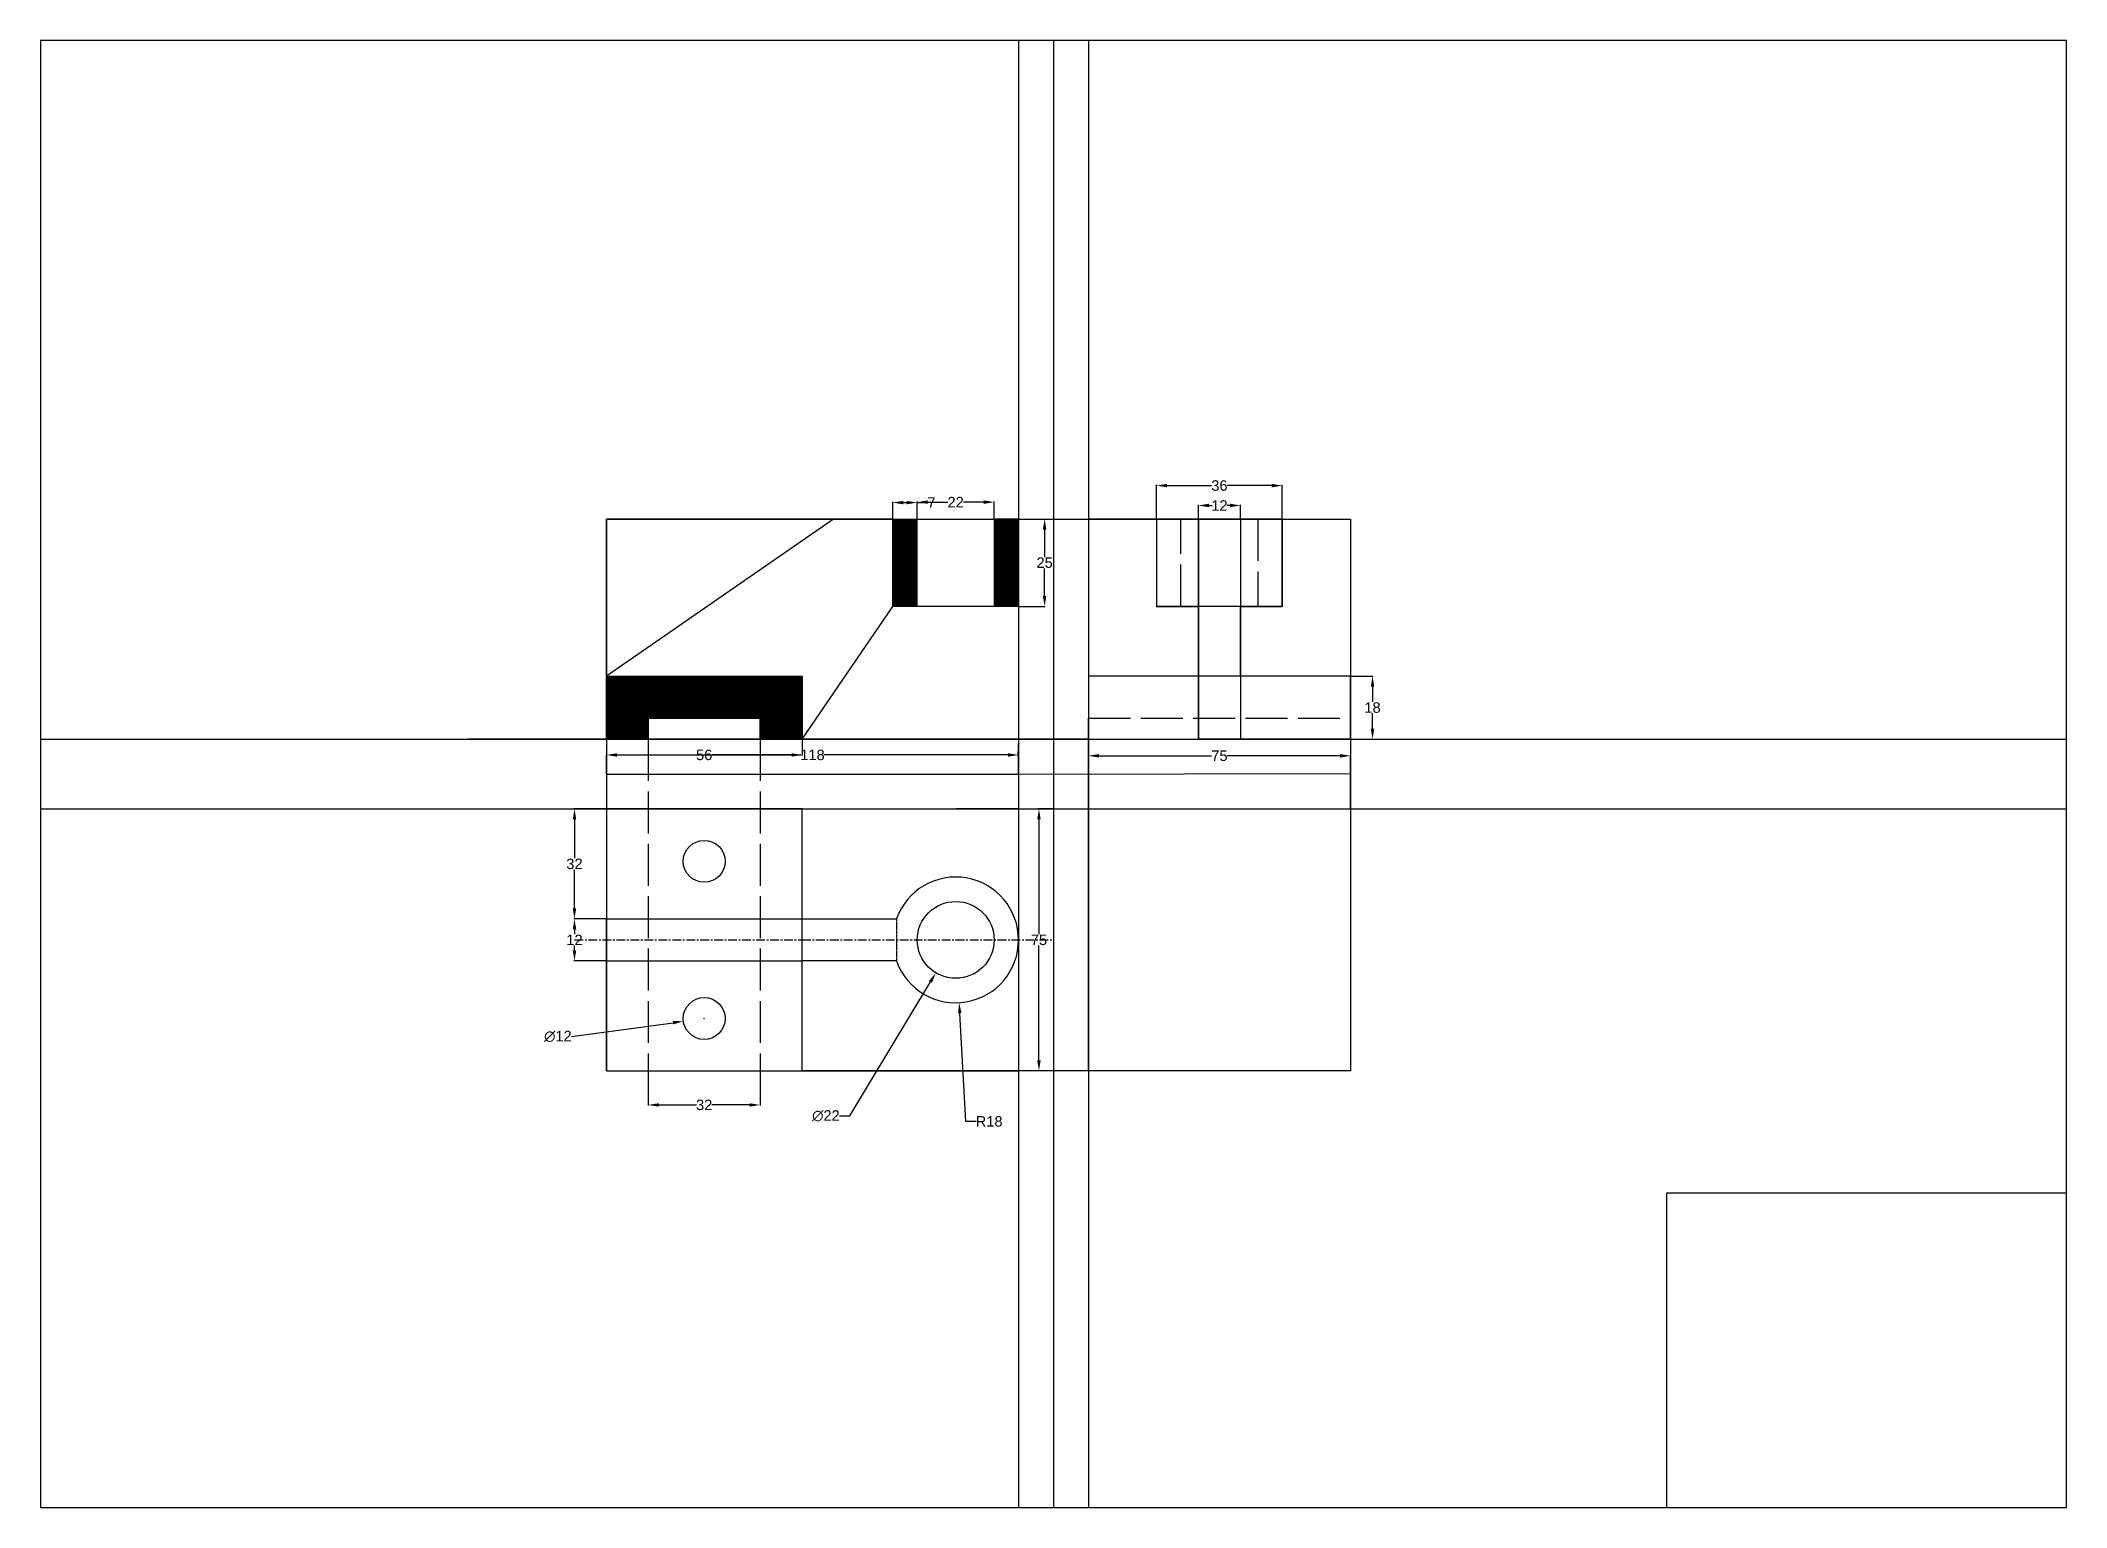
# Model space of a CAD drawing. Header units: inches. Extents: x 0 to 580, y 0 to 420.
import ezdxf

# ---------------------------------------------------------------- set-up
doc = ezdxf.new("R2010")
doc.units = ezdxf.units.IN
doc.header["$MEASUREMENT"] = 0
for name, pattern in [('ACAD_ISO02W100', [15, 12, -3]), ('CENTER2', [1.125, 0.75, -0.125, 0.125, -0.125]), ('CENTERX2', [4, 2.5, -0.5, 0.5, -0.5])]:
    doc.linetypes.add(name, pattern=pattern)
doc.styles.get("Standard").update_dxf_attribs({"font": 'arial.ttf'})
doc.dimstyles.get("Standard").update_dxf_attribs({"dimtxt": 3, "dimasz": 3, "dimexe": 0.18, "dimexo": 0.0625, "dimgap": 0.09, "dimtad": 0, "dimtih": 1, "dimtoh": 1, "dimdec": 0, "dimzin": 0, "dimdsep": 46, "dimtxsty": 'Standard', "dimcen": 0.09, "dimadec": 0, "dimazin": 0, "dimtfac": 1, "dimtdec": 0, "dimtofl": 0, "dimtmove": 0, "dimatfit": 3, "dimfxl": 1, "dimtolj": 1, "dimtzin": 0, "dimarcsym": 0})

# ---------------------------------------------------------------- blocks, each defined once
blk = doc.blocks.new('*D1')
at = {"color": 0, "lineweight": -2, "transparency": 16777216}
for p, q in [((162, 210.06), (162, 215.63)), ((165, 215.45), (217.73, 215.45)), ((277, 215.45), (224.27, 215.45)), ((280, 210.06), (280, 215.63))]:
    blk.add_line(p, q, dxfattribs=at)
at = {"color": 0, "transparency": 16777216}
for points in [[(165, 215.95), (165, 214.95), (162, 215.45)], [(277, 215.95), (277, 214.95), (280, 215.45)]]:
    blk.add_solid(points, dxfattribs=at)
at = {"layer": 'Defpoints', "color": 0, "transparency": 16777216}
for p in [(280, 215.45), (162, 210), (280, 210)]:
    blk.add_point(p, dxfattribs=at)
at = {"color": 0, "transparency": 16777216, "insert": (221, 215.45), "char_height": 3, "attachment_point": 5}
blk.add_mtext('\\A1;118', dxfattribs=at)
blk = doc.blocks.new('*D3')
at = {"color": 0, "lineweight": -2, "transparency": 16777216}
for p, q in [((300, 200.06), (300, 215.39)), ((303, 215.21), (335.26, 215.21)), ((372, 215.21), (339.74, 215.21)), ((375, 200.06), (375, 215.39))]:
    blk.add_line(p, q, dxfattribs=at)
at = {"color": 0, "transparency": 16777216}
for points in [[(303, 215.71), (303, 214.71), (300, 215.21)], [(372, 215.71), (372, 214.71), (375, 215.21)]]:
    blk.add_solid(points, dxfattribs=at)
at = {"layer": 'Defpoints', "color": 0, "transparency": 16777216}
for p in [(375, 215.21), (300, 200), (375, 200)]:
    blk.add_point(p, dxfattribs=at)
at = {"color": 0, "transparency": 16777216, "insert": (337.5, 215.21), "char_height": 3, "attachment_point": 5}
blk.add_mtext('\\A1;75', dxfattribs=at)
blk = doc.blocks.new('*D4')
at = {"color": 0, "lineweight": -2, "transparency": 16777216}
for p, q in [((289.94, 200), (285.65, 200)), ((285.83, 197), (285.83, 164.12)), ((285.83, 128), (285.83, 160.88)), ((289.94, 125), (285.65, 125))]:
    blk.add_line(p, q, dxfattribs=at)
at = {"color": 0, "transparency": 16777216}
for points in [[(285.33, 197), (286.33, 197), (285.83, 200)], [(285.33, 128), (286.33, 128), (285.83, 125)]]:
    blk.add_solid(points, dxfattribs=at)
at = {"layer": 'Defpoints', "color": 0, "transparency": 16777216}
for p in [(290, 200), (285.83, 125), (290, 125)]:
    blk.add_point(p, dxfattribs=at)
at = {"color": 0, "transparency": 16777216, "insert": (285.83, 162.5), "char_height": 3, "attachment_point": 5}
blk.add_mtext('\\A1;75', dxfattribs=at)
blk = doc.blocks.new('*D5')
at = {"color": 0, "lineweight": -2, "transparency": 16777216}
for p, q in [((251, 283.06), (251, 288.02)), ((254, 287.84), (259.75, 287.84)), ((270, 287.84), (264.25, 287.84)), ((273, 283.06), (273, 288.02))]:
    blk.add_line(p, q, dxfattribs=at)
at = {"color": 0, "transparency": 16777216}
for points in [[(254, 288.34), (254, 287.34), (251, 287.84)], [(270, 288.34), (270, 287.34), (273, 287.84)]]:
    blk.add_solid(points, dxfattribs=at)
at = {"layer": 'Defpoints', "color": 0, "transparency": 16777216}
for p in [(273, 287.84), (251, 283), (273, 283)]:
    blk.add_point(p, dxfattribs=at)
at = {"color": 0, "transparency": 16777216, "insert": (262, 287.84), "char_height": 3, "attachment_point": 5}
blk.add_mtext('\\A1;22', dxfattribs=at)
blk = doc.blocks.new('*D7')
at = {"color": 0, "lineweight": -2, "transparency": 16777216}
for p, q in [((375.06, 238), (381.51, 238)), ((381.33, 235), (381.33, 230.62)), ((381.33, 223), (381.33, 227.38)), ((375.06, 220), (381.51, 220))]:
    blk.add_line(p, q, dxfattribs=at)
at = {"color": 0, "transparency": 16777216}
for points in [[(380.83, 235), (381.83, 235), (381.33, 238)], [(380.83, 223), (381.83, 223), (381.33, 220)]]:
    blk.add_solid(points, dxfattribs=at)
at = {"layer": 'Defpoints', "color": 0, "transparency": 16777216}
for p in [(375, 238), (375, 220), (381.33, 220)]:
    blk.add_point(p, dxfattribs=at)
at = {"color": 0, "transparency": 16777216, "insert": (381.33, 229), "char_height": 3, "attachment_point": 5}
blk.add_mtext('\\A1;18', dxfattribs=at)
blk = doc.blocks.new('*D8')
at = {"color": 0, "lineweight": -2, "transparency": 16777216}
for p, q in [((161.94, 168.5), (152.68, 168.5)), ((152.86, 165.5), (152.86, 164.1)), ((152.86, 159.5), (152.86, 160.9)), ((161.94, 156.5), (152.68, 156.5))]:
    blk.add_line(p, q, dxfattribs=at)
at = {"color": 0, "transparency": 16777216}
for points in [[(152.36, 165.5), (153.36, 165.5), (152.86, 168.5)], [(152.36, 159.5), (153.36, 159.5), (152.86, 156.5)]]:
    blk.add_solid(points, dxfattribs=at)
at = {"layer": 'Defpoints', "color": 0, "transparency": 16777216}
for p in [(162, 168.5), (152.86, 156.5), (162, 156.5)]:
    blk.add_point(p, dxfattribs=at)
at = {"color": 0, "transparency": 16777216, "insert": (152.86, 162.5), "char_height": 3, "attachment_point": 5}
blk.add_mtext('\\A1;12', dxfattribs=at)
blk = doc.blocks.new('*D9')
at = {"color": 0, "lineweight": -2, "transparency": 16777216}
for p, q in [((161.94, 200), (152.68, 200)), ((152.86, 197), (152.86, 185.87)), ((152.86, 171.5), (152.86, 182.63)), ((161.94, 168.5), (152.68, 168.5))]:
    blk.add_line(p, q, dxfattribs=at)
at = {"color": 0, "transparency": 16777216}
for points in [[(152.36, 197), (153.36, 197), (152.86, 200)], [(152.36, 171.5), (153.36, 171.5), (152.86, 168.5)]]:
    blk.add_solid(points, dxfattribs=at)
at = {"layer": 'Defpoints', "color": 0, "transparency": 16777216}
for p in [(162, 200), (152.86, 168.5), (162, 168.5)]:
    blk.add_point(p, dxfattribs=at)
at = {"color": 0, "transparency": 16777216, "insert": (152.86, 184.25), "char_height": 3, "attachment_point": 5}
blk.add_mtext('\\A1;32', dxfattribs=at)
blk = doc.blocks.new('*D12')
at = {"color": 0, "lineweight": -2, "transparency": 16777216}
for p, q in [((280.06, 283), (287.64, 283)), ((287.46, 280), (287.46, 272.12)), ((287.46, 261), (287.46, 268.88)), ((280.06, 258), (287.64, 258))]:
    blk.add_line(p, q, dxfattribs=at)
at = {"color": 0, "transparency": 16777216}
for points in [[(286.96, 280), (287.96, 280), (287.46, 283)], [(286.96, 261), (287.96, 261), (287.46, 258)]]:
    blk.add_solid(points, dxfattribs=at)
at = {"layer": 'Defpoints', "color": 0, "transparency": 16777216}
for p in [(280, 283), (280, 258), (287.46, 258)]:
    blk.add_point(p, dxfattribs=at)
at = {"color": 0, "transparency": 16777216, "insert": (287.46, 270.5), "char_height": 3, "attachment_point": 5}
blk.add_mtext('\\A1;25', dxfattribs=at)
blk = doc.blocks.new('*D13')
at = {"color": 0, "lineweight": -2, "transparency": 16777216}
for p, q in [((319.5, 283.06), (319.5, 292.75)), ((322.5, 292.57), (335.26, 292.57)), ((352.5, 292.57), (339.74, 292.57)), ((355.5, 283.06), (355.5, 292.75))]:
    blk.add_line(p, q, dxfattribs=at)
at = {"color": 0, "transparency": 16777216}
for points in [[(322.5, 293.07), (322.5, 292.07), (319.5, 292.57)], [(352.5, 293.07), (352.5, 292.07), (355.5, 292.57)]]:
    blk.add_solid(points, dxfattribs=at)
at = {"layer": 'Defpoints', "color": 0, "transparency": 16777216}
for p in [(355.5, 292.57), (319.5, 283), (355.5, 283)]:
    blk.add_point(p, dxfattribs=at)
at = {"color": 0, "transparency": 16777216, "insert": (337.5, 292.57), "char_height": 3, "attachment_point": 5}
blk.add_mtext('\\A1;36', dxfattribs=at)
blk = doc.blocks.new('*D14')
at = {"color": 0, "lineweight": -2, "transparency": 16777216}
for p, q in [((331.5, 283.06), (331.5, 287.06)), ((334.5, 286.88), (335.42, 286.88)), ((340.5, 286.88), (339.58, 286.88)), ((343.5, 283.06), (343.5, 287.06))]:
    blk.add_line(p, q, dxfattribs=at)
at = {"color": 0, "transparency": 16777216}
for points in [[(334.5, 287.38), (334.5, 286.38), (331.5, 286.88)], [(340.5, 287.38), (340.5, 286.38), (343.5, 286.88)]]:
    blk.add_solid(points, dxfattribs=at)
at = {"layer": 'Defpoints', "color": 0, "transparency": 16777216}
for p in [(343.5, 286.88), (331.5, 283), (343.5, 283)]:
    blk.add_point(p, dxfattribs=at)
at = {"color": 0, "transparency": 16777216, "insert": (337.5, 286.88), "char_height": 3, "attachment_point": 5}
blk.add_mtext('\\A1;12', dxfattribs=at)
blk = doc.blocks.new('*D15')
at = {"color": 0, "lineweight": -2, "transparency": 16777216}
for p, q in [((189.91, 140), (190.09, 140)), ((190, 139.91), (190, 140.09)), ((151.97, 134.87), (181.08, 138.8))]:
    blk.add_line(p, q, dxfattribs=at)
at = {"color": 0, "transparency": 16777216}
blk.add_solid([(181.01, 139.29), (181.15, 138.3), (184.05, 139.2)], dxfattribs=at)
at = {"layer": 'Defpoints', "color": 0, "transparency": 16777216}
for p in [(195.95, 140.8), (184.05, 139.2)]:
    blk.add_point(p, dxfattribs=at)
at = {"color": 0, "transparency": 16777216, "insert": (148.12, 134.87), "char_height": 3, "attachment_point": 5}
blk.add_mtext('\\A1;∅12', dxfattribs=at)
blk = doc.blocks.new('*D16')
at = {"color": 0, "lineweight": -2, "transparency": 16777216}
for p, q in [((261.91, 162.5), (262.09, 162.5)), ((262, 162.41), (262, 162.59)), ((231.71, 112.14), (254.78, 150.5)), ((228.71, 112.14), (231.71, 112.14))]:
    blk.add_line(p, q, dxfattribs=at)
at = {"color": 0, "transparency": 16777216}
blk.add_solid([(254.36, 150.76), (255.21, 150.25), (256.33, 153.07)], dxfattribs=at)
at = {"layer": 'Defpoints', "color": 0, "transparency": 16777216}
for p in [(267.67, 171.93), (256.33, 153.07)]:
    blk.add_point(p, dxfattribs=at)
at = {"color": 0, "transparency": 16777216, "insert": (224.85, 112.14), "char_height": 3, "attachment_point": 5}
blk.add_mtext('\\A1;∅22', dxfattribs=at)
blk = doc.blocks.new('*D17')
at = {"color": 0, "lineweight": -2, "transparency": 16777216}
for p, q in [((261.91, 162.5), (262.09, 162.5)), ((262, 162.41), (262, 162.59)), ((264.9, 110.52), (263.17, 141.53)), ((267.9, 110.52), (264.9, 110.52))]:
    blk.add_line(p, q, dxfattribs=at)
at = {"color": 0, "transparency": 16777216}
blk.add_solid([(263.67, 141.56), (262.67, 141.5), (263, 144.53)], dxfattribs=at)
at = {"layer": 'Defpoints', "color": 0, "transparency": 16777216}
for p in [(262, 162.5), (263, 144.53)]:
    blk.add_point(p, dxfattribs=at)
at = {"color": 0, "transparency": 16777216, "insert": (271.57, 110.52), "char_height": 3, "attachment_point": 5}
blk.add_mtext('\\A1;R18', dxfattribs=at)
blk = doc.blocks.new('*D19')
at = {"color": 0, "lineweight": -2, "transparency": 16777216}
for p, q in [((174, 124.94), (174, 115.07)), ((206, 124.94), (206, 115.07)), ((177, 115.25), (187.78, 115.25)), ((203, 115.25), (192.22, 115.25))]:
    blk.add_line(p, q, dxfattribs=at)
at = {"color": 0, "transparency": 16777216}
for points in [[(177, 115.75), (177, 114.75), (174, 115.25)], [(203, 115.75), (203, 114.75), (206, 115.25)]]:
    blk.add_solid(points, dxfattribs=at)
at = {"layer": 'Defpoints', "color": 0, "transparency": 16777216}
for p in [(174, 125), (206, 125), (206, 115.25)]:
    blk.add_point(p, dxfattribs=at)
at = {"color": 0, "transparency": 16777216, "insert": (190, 115.25), "char_height": 3, "attachment_point": 5}
blk.add_mtext('\\A1;32', dxfattribs=at)
blk = doc.blocks.new('*D20')
at = {"color": 0, "lineweight": -2, "transparency": 16777216}
for p, q in [((162, 219.94), (162, 215.27)), ((165, 215.45), (187.76, 215.45)), ((215, 215.45), (192.24, 215.45)), ((218, 219.94), (218, 215.27))]:
    blk.add_line(p, q, dxfattribs=at)
at = {"color": 0, "transparency": 16777216}
for points in [[(165, 215.95), (165, 214.95), (162, 215.45)], [(215, 215.95), (215, 214.95), (218, 215.45)]]:
    blk.add_solid(points, dxfattribs=at)
at = {"layer": 'Defpoints', "color": 0, "transparency": 16777216}
for p in [(162, 220), (218, 220), (218, 215.45)]:
    blk.add_point(p, dxfattribs=at)
at = {"color": 0, "transparency": 16777216, "insert": (190, 215.45), "char_height": 3, "attachment_point": 5}
blk.add_mtext('\\A1;56', dxfattribs=at)
blk = doc.blocks.new('*D21')
at = {"color": 0, "lineweight": -2, "transparency": 16777216}
for p, q in [((244, 283.06), (244, 287.89)), ((247, 287.71), (248, 287.71)), ((251, 283.06), (251, 287.89)), ((251, 287.71), (254, 287.71))]:
    blk.add_line(p, q, dxfattribs=at)
at = {"color": 0, "transparency": 16777216}
for points in [[(247, 288.21), (247, 287.21), (244, 287.71)], [(248, 288.21), (248, 287.21), (251, 287.71)]]:
    blk.add_solid(points, dxfattribs=at)
at = {"layer": 'Defpoints', "color": 0, "transparency": 16777216}
for p in [(251, 287.71), (244, 283), (251, 283)]:
    blk.add_point(p, dxfattribs=at)
at = {"color": 0, "transparency": 16777216, "insert": (255.06, 287.71), "char_height": 3, "attachment_point": 5}
blk.add_mtext('\\A1;7', dxfattribs=at)

msp = doc.modelspace()

# ---------------------------------------------------------------- hatches: boundary and pattern name
h = msp.add_hatch()
h.set_pattern_fill('ANSI31', color=256, scale=2)
h.paths.add_polyline_path([(251, 283), (244, 283), (244, 258), (251, 258)])
h.paths.add_polyline_path([(280, 283), (273, 283), (273, 258), (280, 258)])
h.paths.add_polyline_path([(218, 238), (162, 238), (162, 226), (218, 226)])
h.paths.add_polyline_path([(218, 226), (206, 226), (206, 220), (218, 220)])
h.paths.add_polyline_path([(174, 226), (162, 226), (162, 220), (174, 220)])

# ---------------------------------------------------------------- linework, layer by layer
for p, q in [((580, 420), (0, 420)), ((0, 420), (0, 0)), ((280, 420), (280, 0)), ((290, 420), (290, 0)), ((300, 420), (300, 0)), ((580, 0), (580, 420)), ((280, 320), (280, 220)), ((162, 220), (162, 283)), ((227, 283), (162, 283)), ((162, 283), (227, 283)), ((280, 283), (280, 220)), ((280, 283), (300, 283)), ((300, 283), (375, 283)), ((337.5, 283), (319.5, 283)), ((319.5, 283), (319.5, 258)), ((331.5, 220), (331.5, 283)), ((331.5, 283), (343.5, 283)), ((337.5, 283), (355.5, 283)), ((343.5, 283), (343.5, 220)), ((355.5, 283), (355.5, 258)), ((375, 283), (375, 220)), ((375, 283), (375, 258)), ((273, 258), (251, 258)), ((355.5, 258), (319.5, 258)), ((375, 238), (300, 238)), ((375, 220), (375, 238)), ((162, 220), (162, 226)), ((162, 226), (218, 226)), ((300, 220), (300, 226)), ((300, 220), (300, 226)), ((0, 220), (580, 220)), ((280, 220), (122.5, 220)), ((280, 220), (162, 220)), ((162, 220), (162, 200)), ((218, 220), (206, 220)), ((337.5, 220), (331.5, 220)), ((375, 220), (375, 200)), ((0, 200), (580, 200)), ((280, 200), (262, 200)), ((375, 200), (375, 125)), ((162, 168.5), (218, 168.5)), ((245.03, 168.5), (245.03, 168.5)), ((162, 156.5), (218, 156.5)), ((245.03, 156.5), (245.03, 156.5)), ((162, 125), (162, 140)), ((162, 125), (280, 125)), ((300, 125), (280, 125)), ((375, 125), (300, 125)), ((580, 90), (465.47, 90)), ((465.47, 90), (465.47, 0)), ((0, 0), (580, 0))]:
    msp.add_line(p, q)
at = {"color": 217, "true_color": 0x93278f}
for p, q in [((162, 283), (280, 283)), ((227, 283), (162, 238)), ((244, 283), (227, 283)), ((244, 258), (244, 283)), ((251, 258), (251, 283)), ((280, 283), (273, 283)), ((273, 283), (273, 258)), ((280, 283), (280, 258)), ((218, 220), (244, 258)), ((280, 258), (244, 258)), ((162, 220), (162, 238)), ((162, 238), (218, 238)), ((218, 238), (218, 220)), ((206, 226), (174, 226)), ((174, 226), (174, 220)), ((206, 220), (206, 226))]:
    msp.add_line(p, q, dxfattribs=at)
at = {"color": 177, "true_color": 0x293189}
for p, q in [((162, 283), (227, 283)), ((162, 283), (162, 238)), ((290, 283), (290, 125)), ((319.5, 283), (300, 283)), ((300, 283), (300, 238)), ((355.5, 283), (375, 283)), ((375, 283), (375, 238)), ((162, 215.45), (162, 200)), ((174, 220), (206, 220)), ((280, 220), (218, 220)), ((280, 220), (279.82, 215.42)), ((300, 220), (280, 220)), ((300, 125), (300, 220)), ((162, 210), (280, 210)), ((280, 210), (375, 210.18)), ((280, 210), (280, 200)), ((218, 200), (280, 200)), ((280, 200), (280, 162.5)), ((280, 200), (375, 200)), ((375, 200), (375, 125)), ((280, 162.5), (280, 125)), ((280, 125), (218, 125)), ((375, 125), (300, 125))]:
    msp.add_line(p, q, dxfattribs=at)
at = {"color": 242, "true_color": 0xcd2027}
for p, q in [((319.5, 283), (319.5, 258)), ((355.5, 283), (319.5, 283)), ((331.5, 283), (331.5, 258)), ((337.5, 283), (348.5, 283)), ((343.5, 283), (343.5, 220)), ((355.5, 258), (355.5, 283)), ((319.5, 258), (331.5, 258)), ((348.5, 258), (326.5, 258)), ((331.5, 258), (331.5, 238)), ((343.5, 238), (343.5, 258)), ((343.5, 258), (355.5, 258)), ((331.5, 238), (300, 238)), ((300, 238), (300, 220)), ((331.5, 238), (331.5, 220)), ((375, 238), (343.5, 238)), ((375, 220.18), (375, 238)), ((300, 220), (375, 220.18)), ((162, 200), (162, 125)), ((218, 200), (162, 200)), ((162, 200), (162, 185)), ((218, 125), (218, 200)), ((162, 162.5), (162, 168.5)), ((218, 168.5), (245.03, 168.5)), ((162, 125), (162, 162.5)), ((162, 162.5), (162, 156.5)), ((245.03, 156.5), (218, 156.5)), ((162, 125), (218, 125)), ((162, 125), (190, 125))]:
    msp.add_line(p, q, dxfattribs=at)
at = {"color": 7, "linetype": 'ACAD_ISO02W100', "true_color": 0xffffff}
for p, q in [((326.5, 258), (326.5, 283)), ((348.5, 283), (348.5, 258)), ((174, 220), (174, 125)), ((206, 220), (206, 125))]:
    msp.add_line(p, q, dxfattribs=at)
at = {"linetype": 'ACAD_ISO02W100'}
msp.add_line((300, 226), (375, 226), dxfattribs=at)
at = {"color": 7, "linetype": 'CENTER2', "true_color": 0xffffff}
msp.add_line((245.03, 168.5), (245.03, 156.5), dxfattribs=at)
at = {"linetype": 'CENTERX2'}
for p, q in [((152.89, 162.5), (218, 162.5)), ((218, 162.5), (290, 162.5))]:
    msp.add_line(p, q, dxfattribs=at)
at = {"color": 114, "true_color": 0x139b48}
for centre in [(190, 185), (190, 140)]:
    msp.add_circle(centre, 6, dxfattribs=at)
at = {"color": 242, "true_color": 0xcd2027}
msp.add_circle((262, 162.5), 11, dxfattribs=at)
msp.add_arc((262, 162.5), 18, 199.45728, 160.54272, dxfattribs=at)

# ---------------------------------------------------------------- dimensions: what is measured, and where the dimension line sits
for base, p1, p2, picture, middle in [((355.5, 292.57), (319.5, 283), (355.5, 283), '*D13', (337.5, 292.57)), ((273, 287.84), (251, 283), (273, 283), '*D5', (262, 287.84)), ((343.5, 286.88), (331.5, 283), (343.5, 283), '*D14', (337.5, 286.88)), ((280, 215.45), (162, 210), (280, 210), '*D1', (221, 215.45)), ((375, 215.21), (300, 200), (375, 200), '*D3', (337.5, 215.21))]:
    dim = msp.add_linear_dim(base=base, p1=p1, p2=p2, dimstyle='Standard')
    dim.commit()
    dim.dimension.update_dxf_attribs({"geometry": picture, "text_midpoint": middle})
at = {"color": 7, "true_color": 0xffffff}
for base, p1, p2, picture, middle in [((251, 287.71), (244, 283), (251, 283), '*D21', (255.06, 287.71)), ((218, 215.45), (162, 220), (218, 220), '*D20', (190, 215.45)), ((206, 115.25), (174, 125), (206, 125), '*D19', (190, 115.25))]:
    dim = msp.add_linear_dim(base=base, p1=p1, p2=p2, dimstyle='Standard', dxfattribs=at)
    dim.commit()
    dim.dimension.update_dxf_attribs({"geometry": picture, "text_midpoint": middle})
for base, p1, p2, picture, middle in [((287.46, 258), (280, 283), (280, 258), '*D12', (287.46, 270.5)), ((381.33, 220), (375, 238), (375, 220), '*D7', (381.33, 229)), ((152.86490143, 168.5), (162, 200), (162, 168.5), '*D9', (152.86490143, 184.25)), ((285.83, 125), (290, 200), (290, 125), '*D4', (285.83, 162.5)), ((152.86, 156.5), (162, 168.5), (162, 156.5), '*D8', (152.86, 162.5))]:
    dim = msp.add_linear_dim(base=base, p1=p1, p2=p2, angle=90, dimstyle='Standard')
    dim.commit()
    dim.dimension.update_dxf_attribs({"geometry": picture, "text_midpoint": middle})
for p1, p2, picture, middle in [((267.67, 171.93), (256.33, 153.07), '*D16', (224.85, 112.14)), ((195.95, 140.8), (184.05, 139.2), '*D15', (151.97, 134.87))]:
    dim = msp.add_diameter_dim_2p(p1=p1, p2=p2, dimstyle='Standard', dxfattribs=at)
    dim.commit()
    dim.dimension.update_dxf_attribs({"geometry": picture, "text_midpoint": middle, "dimtype": 163})
dim = msp.add_radius_dim(center=(262, 162.5), mpoint=(263, 144.53), dimstyle='Standard', dxfattribs=at)
dim.commit()
dim.dimension.update_dxf_attribs({"geometry": '*D17', "text_midpoint": (271.57, 110.52), "dimtype": 164})

doc.saveas('drawing.dxf')
